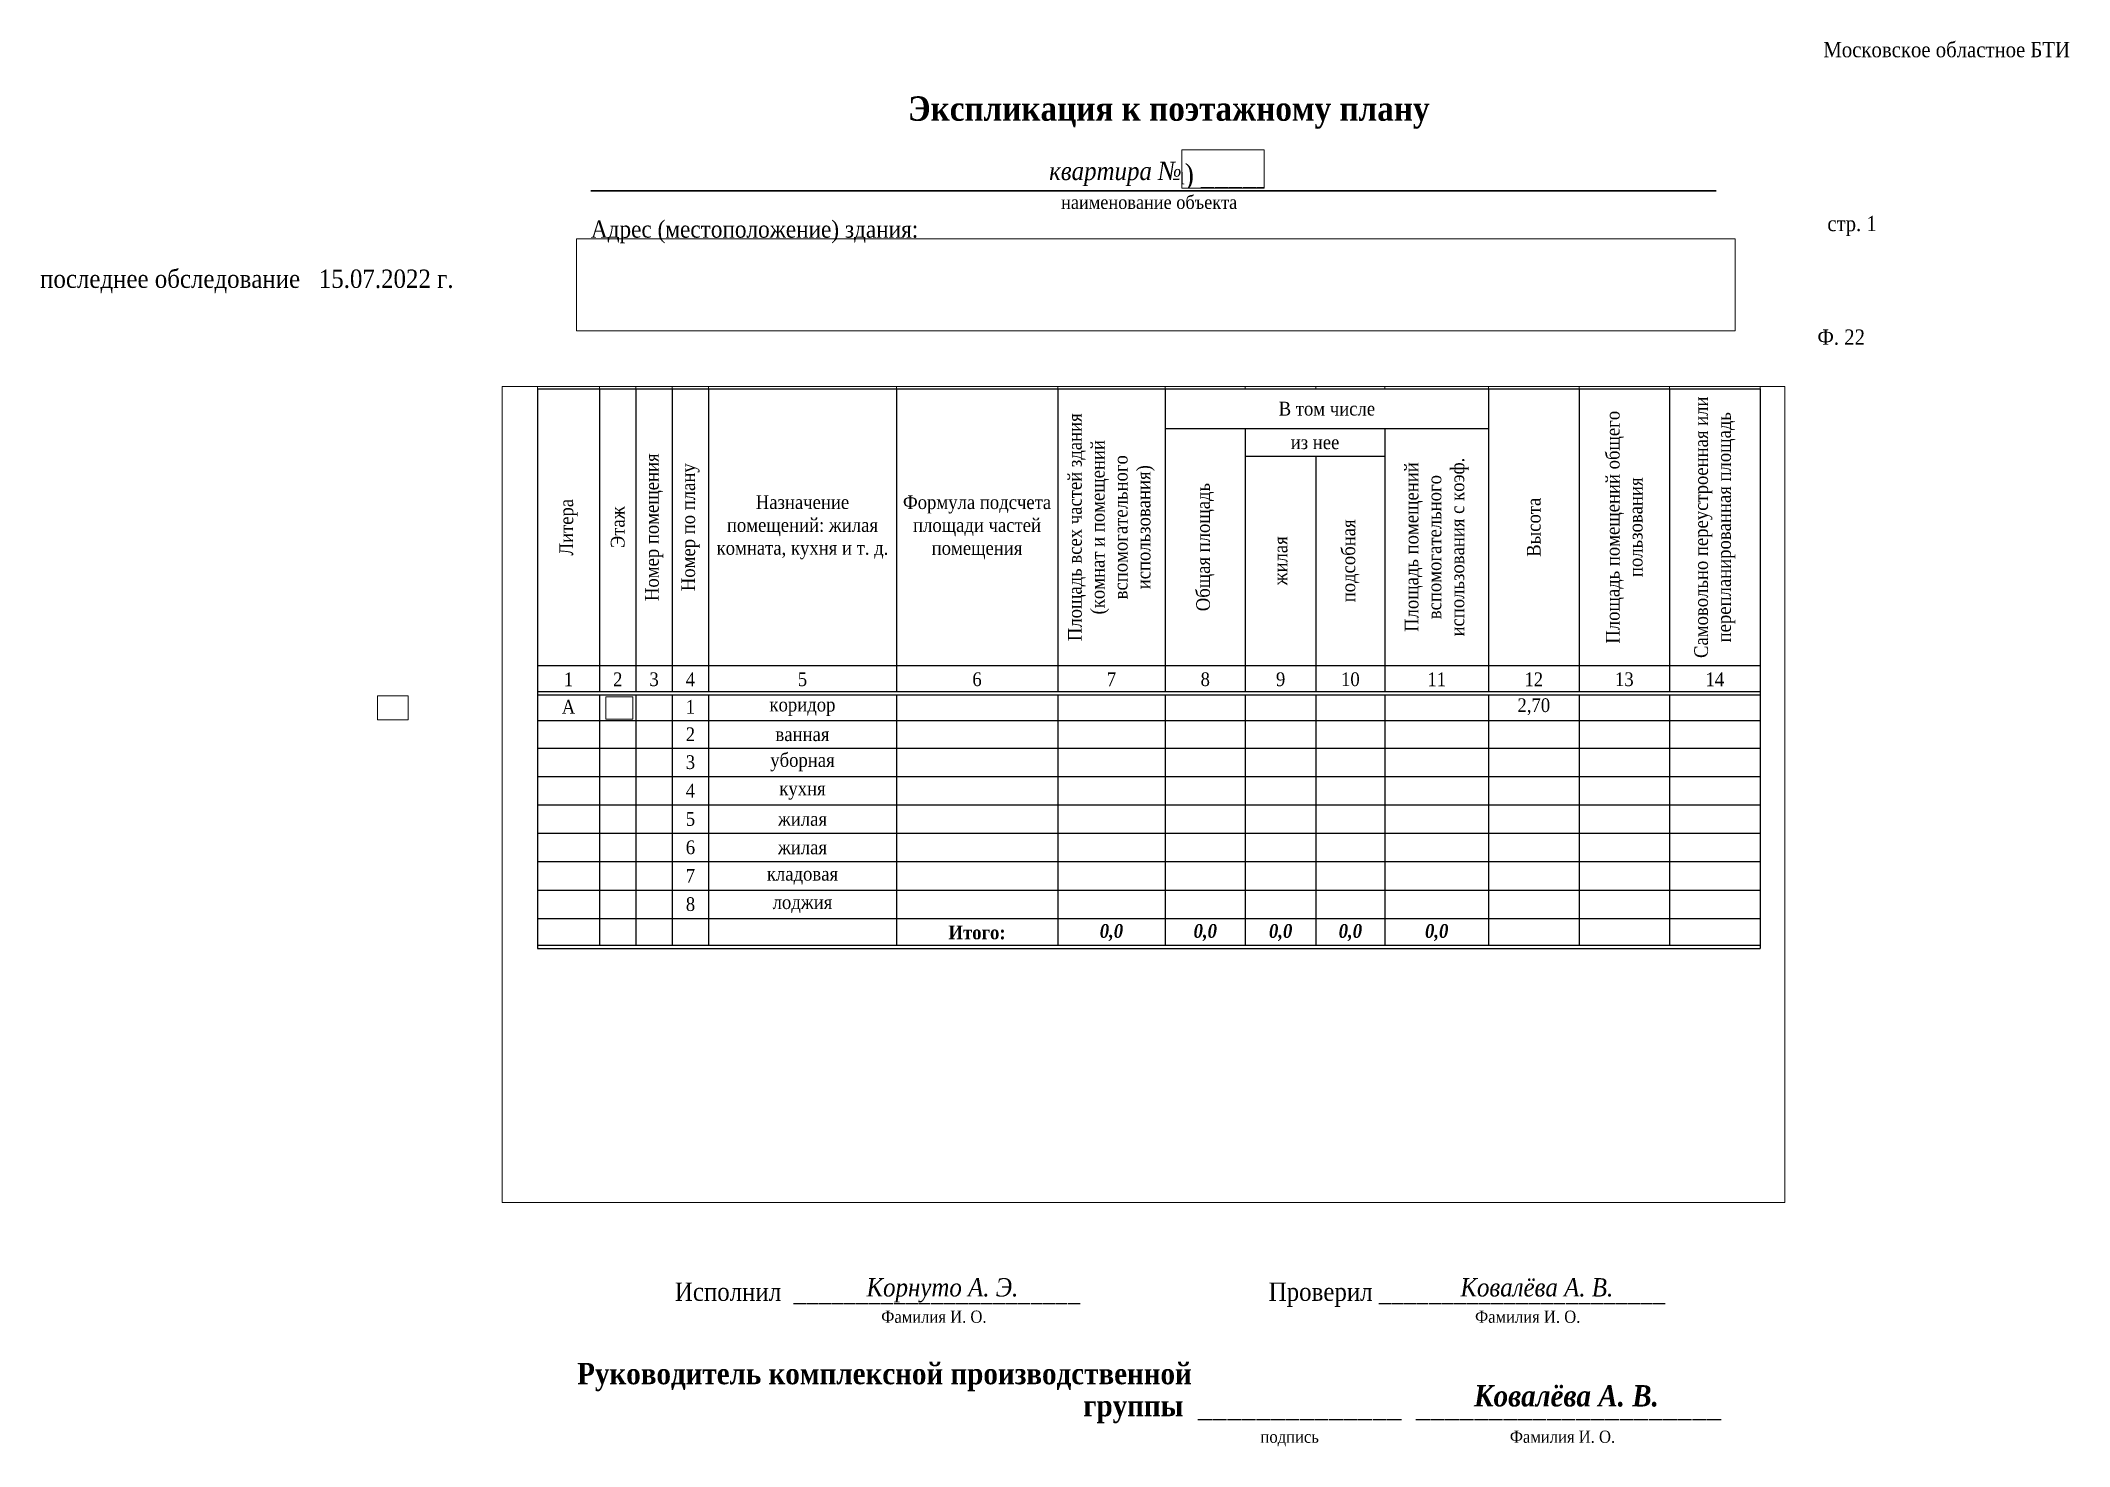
# Paper-space layout 'эк_нов' of a CAD drawing. Header units: millimetres. Extents: x -76 to 257, y 63 to 293.
# The model-space entities are those that its viewports show. They can reach past a viewport. Long polylines and large blocks are cut down to what shows.
import ezdxf

# ---------------------------------------------------------------- set-up
doc = ezdxf.new("R2010")
doc.units = ezdxf.units.MM
doc.styles.add('Annotative', font='times.ttf', dxfattribs={"width": 0.9})
doc.styles.get("Standard").update_dxf_attribs({"font": 'times.ttf', "width": 0.9, "height": 400})

# ---------------------------------------------------------------- blocks, each defined once
blk = doc.blocks.new('*T0')
at = {"color": 0, "lineweight": -2, "transparency": 16777216}
for p, q in [((0, -13), (400.33, -13)), ((0, -13), (0, -103.6)), ((400.33, -13), (400.33, -103.6)), ((0, -103.6), (400.33, -103.6)), ((0, -195.12), (400.33, -195.12)), ((0, -196.24), (400.33, -196.24))]:
    blk.add_line(p, q, dxfattribs=at)
at = {"color": 0, "linetype": 'ByBlock', "lineweight": -2, "transparency": 16777216}
for p, q in [((20.37, -13), (20.37, -103.6)), ((32.27, -13), (32.27, -103.6)), ((44.16, -13), (44.16, -103.6)), ((56.05, -13), (56.05, -103.6)), ((117.53, -13), (117.53, -103.6)), ((170.36, -13), (170.36, -103.6)), ((205.57, -13), (205.57, -103.6)), ((311.45, -13), (311.45, -103.6)), ((341.08, -13), (341.08, -103.6)), ((370.7, -13), (370.7, -103.6)), ((205.57, -26), (311.45, -26)), ((231.79, -26), (231.79, -103.6)), ((277.47, -26), (277.47, -103.6)), ((231.79, -35), (277.47, -35)), ((254.92, -35), (254.92, -103.6)), ((0, -103.6), (0, -186.38)), ((20.37, -103.6), (20.37, -112.04)), ((32.27, -103.6), (32.27, -112.04)), ((44.16, -103.6), (44.16, -112.04)), ((56.05, -103.6), (56.05, -112.04)), ((117.53, -103.6), (117.53, -112.04)), ((170.36, -103.6), (170.36, -112.04)), ((205.57, -103.6), (205.57, -112.04)), ((231.79, -103.6), (231.79, -112.04)), ((254.92, -103.6), (254.92, -112.04)), ((277.47, -103.6), (277.47, -112.04)), ((311.45, -103.6), (311.45, -112.04)), ((341.08, -103.6), (341.08, -112.04)), ((370.7, -103.6), (370.7, -112.04)), ((400.33, -103.6), (400.33, -186.38)), ((0, -112.04), (400.33, -112.04)), ((0, -113.17), (400.33, -113.17)), ((20.37, -113.17), (20.37, -186.38)), ((32.27, -113.17), (32.27, -186.38)), ((44.16, -113.17), (44.16, -186.38)), ((56.05, -113.17), (56.05, -186.38)), ((117.53, -113.17), (117.53, -186.38)), ((170.36, -113.17), (170.36, -186.38)), ((205.57, -113.17), (205.57, -186.38)), ((231.79, -113.17), (231.79, -186.38)), ((254.92, -113.17), (254.92, -186.38)), ((277.47, -113.17), (277.47, -186.38)), ((311.45, -113.17), (311.45, -186.38)), ((341.08, -113.17), (341.08, -186.38)), ((370.7, -113.17), (370.7, -186.38)), ((0, -121.6), (400.33, -121.6)), ((0, -130.6), (400.33, -130.6)), ((0, -139.9), (400.33, -139.9)), ((0, -149.2), (400.33, -149.2)), ((0, -158.49), (400.33, -158.49)), ((0, -167.79), (400.33, -167.79)), ((0, -177.09), (400.33, -177.09)), ((0, -186.38), (400.33, -186.38)), ((0, -186.38), (0, -196.24)), ((20.37, -186.38), (20.37, -195.12)), ((32.27, -186.38), (32.27, -195.12)), ((44.16, -186.38), (44.16, -195.12)), ((56.05, -186.38), (56.05, -195.12)), ((117.53, -186.38), (117.53, -195.12)), ((170.36, -186.38), (170.36, -195.12)), ((205.57, -186.38), (205.57, -195.12)), ((231.79, -186.38), (231.79, -195.12)), ((254.92, -186.38), (254.92, -195.12)), ((277.47, -186.38), (277.47, -195.12)), ((311.45, -186.38), (311.45, -195.12)), ((341.08, -186.38), (341.08, -195.12)), ((370.7, -186.38), (370.7, -195.12)), ((400.33, -186.38), (400.33, -196.24))]:
    blk.add_line(p, q, dxfattribs=at)
at = {"layer": 'Defpoints', "color": 8, "linetype": 'ByBlock', "lineweight": 0, "transparency": 16777216}
for p, q in [((0, 0), (400.33, 0)), ((0, 0), (0, -13)), ((20.37, 0), (20.37, -13)), ((32.27, 0), (32.27, -13)), ((44.16, 0), (44.16, -13)), ((56.05, 0), (56.05, -13)), ((117.53, 0), (117.53, -13)), ((170.36, 0), (170.36, -13)), ((205.57, 0), (205.57, -13)), ((231.79, 0), (231.79, -13)), ((254.92, 0), (254.92, -13)), ((277.47, 0), (277.47, -13)), ((311.45, 0), (311.45, -13)), ((341.08, 0), (341.08, -13)), ((370.7, 0), (370.7, -13)), ((400.33, 0), (400.33, -13))]:
    blk.add_line(p, q, dxfattribs=at)
at = {"color": 0, "lineweight": 9, "transparency": 16777216, "char_height": 4.5, "attachment_point": 5, "style": 'Annotative'}
for s, insert, width in [('{\\fTimes New Roman|b1|i1|c204|p18;\\L0,0}', (187.96, -6.5), 32.2099), ('{\\fTimes New Roman|b1|i1|c204|p18;\\L0,0}', (243.36, -6.5), 20.1358), ('{\\fTimes New Roman|b1|i1|c204|p18;\\L0,0}', (266.2, -6.5), 19.5474), ('{\\fTimes New Roman|b1|i1|c204|p18;\\L0,0}', (294.46, -6.5), 30.9814), ('2', (26.32, -108.1), 8.8933), ('3', (38.21, -108.1), 8.8933), ('7', (187.96, -108.1), 32.2099), ('8', (218.68, -108.1), 23.2183), ('9', (243.36, -108.1), 20.1358), ('10', (266.2, -108.1), 19.5474), ('11', (294.46, -108.1), 30.9814), ('12', (326.26, -108.1), 26.6258), ('13', (355.89, -108.1), 26.6258), ('14', (385.52, -108.1), 26.6258), ('2,70', (326.26, -117.1), 26.6258), ('{\\fTimes New Roman|b1|i0|c204|p18;Итого:}', (143.95, -191.03), 49.8268), ('{\\fTimes New Roman|b1|i1|c204|p18;0,0}', (187.96, -191.03), 32.2099)]:
    blk.add_mtext(s, dxfattribs=dict(at, insert=insert, width=width))
at = {"color": 0, "lineweight": 9, "transparency": 16777216, "char_height": 4.5, "attachment_point": 5}
for s, insert, width in [('{\\fTimes New Roman|b1|i1|c204|p18;\\L0,0}', (218.68, -6.5), 23.2183), ('В том числе', (258.51, -19.5), 102.883), ('из нее', (254.63, -30.5), 42.6832), ('Назначение помещений: жилая комната, кухня и т. д.', (86.79, -58.3), 58.4785), ('Формула подсчета площади частей помещения', (143.95, -58.3), 49.8268), ('1', (10.19, -108.1), 17.3738), ('4', (50.11, -108.1), 8.8933), ('5', (86.79, -108.1), 58.4785), ('6', (143.95, -108.1), 49.8268), ('А', (10.19, -117.1), 17.3738), ('1', (50.11, -117.1), 8.8933), ('коридор', (86.79, -117.1), 58.4785), ('2', (50.11, -126.1), 8.8933), ('ванная', (86.79, -126.1), 58.4785), ('3', (50.11, -135.25), 8.8933), ('уборная', (86.79, -135.25), 58.4785), ('4', (50.11, -144.55), 8.8933), ('кухня', (86.79, -144.55), 58.4785), ('5', (50.11, -153.85), 8.8933), ('жилая', (86.79, -153.85), 58.4785), ('6', (50.11, -163.14), 8.8933), ('жилая', (86.79, -163.14), 58.4785), ('7', (50.11, -172.44), 8.8933), ('кладовая', (86.79, -172.44), 58.4785), ('8', (50.11, -181.74), 8.8933), ('лоджия', (86.79, -181.74), 58.4785), ('{\\fTimes New Roman|b1|i1|c204|p18;0,0}', (218.68, -191.03), 23.2183), ('{\\fTimes New Roman|b1|i1|c204|p18;0,0}', (243.36, -191.03), 20.1358), ('{\\fTimes New Roman|b1|i1|c204|p18;0,0}', (266.2, -191.03), 19.5474), ('{\\fTimes New Roman|b1|i1|c204|p18;0,0}', (294.46, -191.03), 30.9814)]:
    blk.add_mtext(s, dxfattribs=dict(at, insert=insert, width=width))
at = {"color": 0, "lineweight": 9, "transparency": 16777216, "char_height": 4.5, "width": 87.6031, "attachment_point": 5, "rotation": 90, "style": 'Annotative'}
for s, insert in [('Самовольно переустроенная или перепланированная площадь', (385.52, -58.3)), ('Площадь помещений общего пользования', (355.89, -58.3)), ('Номер помещения', (38.21, -58.3)), ('Литера', (10.19, -58.3)), ('Высота', (326.26, -58.3)), ('Этаж', (26.32, -58.3))]:
    blk.add_mtext(s, dxfattribs=dict(at, insert=insert))
at = {"color": 0, "lineweight": 9, "transparency": 16777216, "char_height": 4.5, "attachment_point": 5, "rotation": 90}
for s, insert, width in [('Площадь всех частей здания (комнат и помещений вспомогательного использования)', (187.96, -58.3), 87.6031), ('Номер по плану', (50.11, -58.3), 87.6031), ('Площадь помещений вспомогательного использования с коэф.', (294.46, -64.8), 74.6031), ('Общая площадь', (218.68, -64.8), 74.6031), ('подсобная', (266.2, -69.3), 65.6031), ('жилая', (243.36, -69.3), 65.6031)]:
    blk.add_mtext(s, dxfattribs=dict(at, insert=insert, width=width))

msp = doc.modelspace()

# ---------------------------------------------------------------- block references
msp.add_blockref('*T0', (9844.45, 16841.9))

# ---------------------------------------------------------------- texts
at = {"attachment_point": 1}
for s, width, heights, insert, char_height in [('д.        корп.         стр.         кв.          вл.\\P            эт.,  м2                  ', 25356.4993, [2966.26], (4540.16, 19495.3), 400), ('на часть ____ этажа    помещ.(квартира) _____', 13646.9927, [0], (10745.85, 16654.83), 5)]:
    msp.add_mtext_dynamic_manual_height_columns(s, width=width, gutter_width=12.5, heights=heights, dxfattribs=dict(at, insert=insert, char_height=char_height))

psp = doc.layouts.new('эк_нов')

# ---------------------------------------------------------------- linework, layer by layer
at = {"lineweight": 30}
psp.add_line((14.52, 268.47), (198.75, 268.47), dxfattribs=at)

# ---------------------------------------------------------------- texts
at = {"attachment_point": 1}
for s, width, heights, insert, char_height in [('Московское областное БТИ', 66.8028, [0], (216.3, 292.85), 2.5), ('{\\fTimes New Roman|b1|i0|c204|p18;Экспликация к поэтажному плану}', 108.4811, [0], (66.45, 283.95), 4), ('{\\fTimes New Roman|b0|i1|c204|p18;квартира №} ', 36.5612, [0], (89.55, 273.24), 3), ('наименование объекта ', 40.1837, [0], (91.5, 267.72), 2.2), ('Адрес (местоположение) здания:    ', 205.7332, [0], (14.52, 263.61), 2.8), ('стр. 1', 66.8028, [0], (216.96, 264.38), 2.5), ('\\pxt12;последнее обследование   15.07.2022 г.', 117.0194, [0], (-75.65, 255.59), 3), ('Ф. 22', 66.8028, [0], (215.33, 245.78), 2.5), ('Исполнил  _______________________', 169.8051, [3.96], (28.27, 89.73), 3), ('{\\fTimes New Roman|b0|i1|c204|p18;Корнуто А. Э.}', 79.7316, [0], (59.65, 90.45), 3), ('Проверил _______________________', 169.8051, [3.96], (125.49, 89.73), 3), ('{\\fTimes New Roman|b0|i1|c204|p18;Ковалёва А. В.}', 79.7316, [0], (156.88, 90.45), 3), ('Фамилия И. О.', 73.6328, [3.96], (62.06, 85.14), 2), ('Фамилия И. О.', 73.6328, [3.96], (159.28, 85.14), 2), ('{\\fTimes New Roman|b1|i0|c204|p18;Руководитель комплексной производственной} ', 169.8051, [4.04], (12.28, 76.58), 3.5), ('{\\fTimes New Roman|b1|i0|c204|p18;группы}  ______________  _____________________', 102.4039, [4.04], (95.14, 71.34), 3.5), ('{\\fTimes New Roman|b1|i1|c204|p18;Ковалёва А. В.}', 79.7316, [0], (159.09, 72.94), 3.5), ('подпись', 73.6328, [3.96], (124.15, 65.49), 2), ('Фамилия И. О.', 73.6328, [3.96], (164.97, 65.49), 2)]:
    psp.add_mtext_dynamic_manual_height_columns(s, width=width, gutter_width=12.5, heights=heights, dxfattribs=dict(at, insert=insert, char_height=char_height))

# ---------------------------------------------------------------- viewports
at = {"layer": 'Defpoints'}
for center, size, view_center_point, view_height, status in [((118, 272.07), (13.51, 6.3009), (10869.03, 16653.63), 9.4514, 3), ((107.01, 253.08), (189.7, 15.07934), (10892.12, 16801.38), 30.15869, 4), ((-17.9, 183.83), (5.03, 3.8829), (10777.23, 16653.5), 5.8243, 6), ((19.18, 183.8), (4.42, 3.6588), (5318.17, 18541.25), 620.3356, 5)]:
    psp.add_viewport(center=center, size=size, view_center_point=view_center_point, view_height=view_height, status=status, dxfattribs=at)
psp.add_viewport(center=(104.99, 169.64), size=(209.98, 133.6344), view_center_point=(10042.9, 16696.08), view_height=267.2689, dxfattribs=at)

doc.saveas('drawing.dxf')
